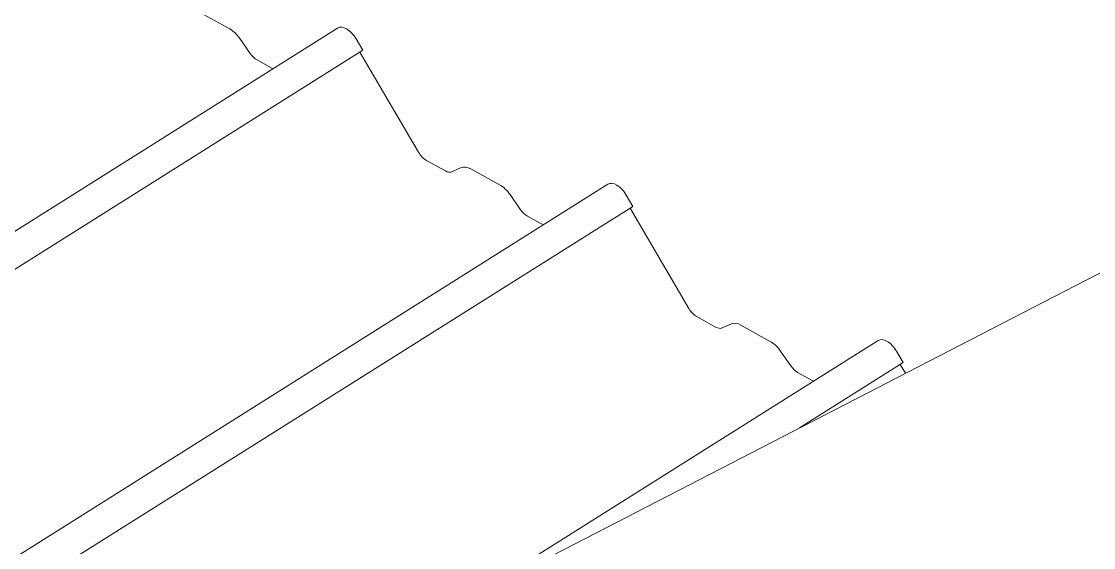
# Model space of a CAD drawing. Header units: millimetres. Extents: x -312439 to 477422, y -331570 to 212570.
# Drawn here: x 396200 to 397742, y 109719 to 110475 of the extents above; entities that cross this region are included whole.
import ezdxf

# ---------------------------------------------------------------- set-up
doc = ezdxf.new("R2010")
doc.units = ezdxf.units.MM

msp = doc.modelspace()

# ---------------------------------------------------------------- linework, layer by layer
at = {"color": 0, "linetype": 'Continuous', "lineweight": 0, "extrusion": (0, 0.816497, 0.57735)}
for p, q in [((396457.737, 110487.385), (396499.921, 110464.101)), ((396654.985, 110465.394), (394605.246, 109176.268)), ((396514.262, 110450.531), (396529.424, 110428.777)), ((396681.504, 110449.899), (396691.104, 110433.551)), ((394650.475, 109150.155), (396691.104, 110433.551)), ((396686.877, 110430.893), (396771.407, 110286.944)), ((396539.189, 110419.537), (396562.028, 110406.931)), ((396782.76, 110275.224), (396809.984, 110260.198)), ((396819.276, 110258.92), (396832.798, 110264.841)), ((396846.445, 110262.964), (396888.63, 110239.681)), ((397043.693, 110240.973), (394993.954, 108951.848)), ((396902.97, 110226.11), (396918.133, 110204.356)), ((397070.213, 110225.478), (397079.812, 110209.131)), ((395039.183, 108925.735), (397079.812, 110209.131)), ((396927.897, 110195.116), (396950.736, 110182.51)), ((397075.586, 110206.472), (397160.115, 110062.523)), ((397808.147, 110142.825), (396663.124, 109552.672)), ((397171.468, 110050.804), (397198.692, 110035.777)), ((397207.984, 110034.5), (397221.506, 110040.42)), ((397235.153, 110038.543), (397277.338, 110015.26)), ((397432.401, 110016.552), (396838.741, 109643.186)), ((397291.678, 110001.689), (397306.841, 109979.936)), ((397458.921, 110001.058), (397468.521, 109984.71)), ((397319.37, 109890.906), (397468.521, 109984.71)), ((397464.294, 109982.052), (397471.71, 109969.423)), ((397316.605, 109970.695), (397339.444, 109958.089))]:
    msp.add_line(p, q, dxfattribs=at)
at = {"color": 0, "linetype": 'Continuous', "lineweight": 0}
for centre, major_axis, start_param, end_param in [((396501.39, 110439.329), (16.349, -25.996), 1.6565183, 2.35787352), ((396668.725, 110443.545), (-13.741, 21.848), 4.65717314, 6.28318531), ((396538.189, 110436.404), (11.132, -17.701), 4.79811096, 5.49946618), ((396781.76, 110292.092), (11.132, -17.701), 4.65717314, 5.49946618), ((396808.984, 110277.066), (11.132, -17.701), 5.49946618, 6.2008214), ((396847.914, 110238.192), (-16.349, 25.996), 5.49946618, 6.2008214), ((396890.098, 110214.908), (16.349, -25.996), 1.6565183, 2.35787352), ((397057.434, 110219.124), (-13.741, 21.848), 4.65717314, 6.28318531), ((396926.897, 110211.984), (11.132, -17.701), 4.79811096, 5.49946618), ((397170.468, 110067.671), (11.132, -17.701), 4.65717314, 5.49946618), ((397236.622, 110013.771), (-16.349, 25.996), 5.49946618, 6.2008214), ((397197.692, 110052.645), (11.132, -17.701), 5.49946618, 6.2008214), ((397278.806, 109990.487), (16.349, -25.996), 1.6565183, 2.35787352), ((397446.142, 109994.704), (-13.741, 21.848), 4.65717314, 6.28318531), ((397315.605, 109987.563), (11.132, -17.701), 4.79811096, 5.49946618)]:
    msp.add_ellipse(centre, major_axis=major_axis, ratio=0.55101524, start_param=start_param, end_param=end_param, dxfattribs=at)

doc.saveas('drawing.dxf')
